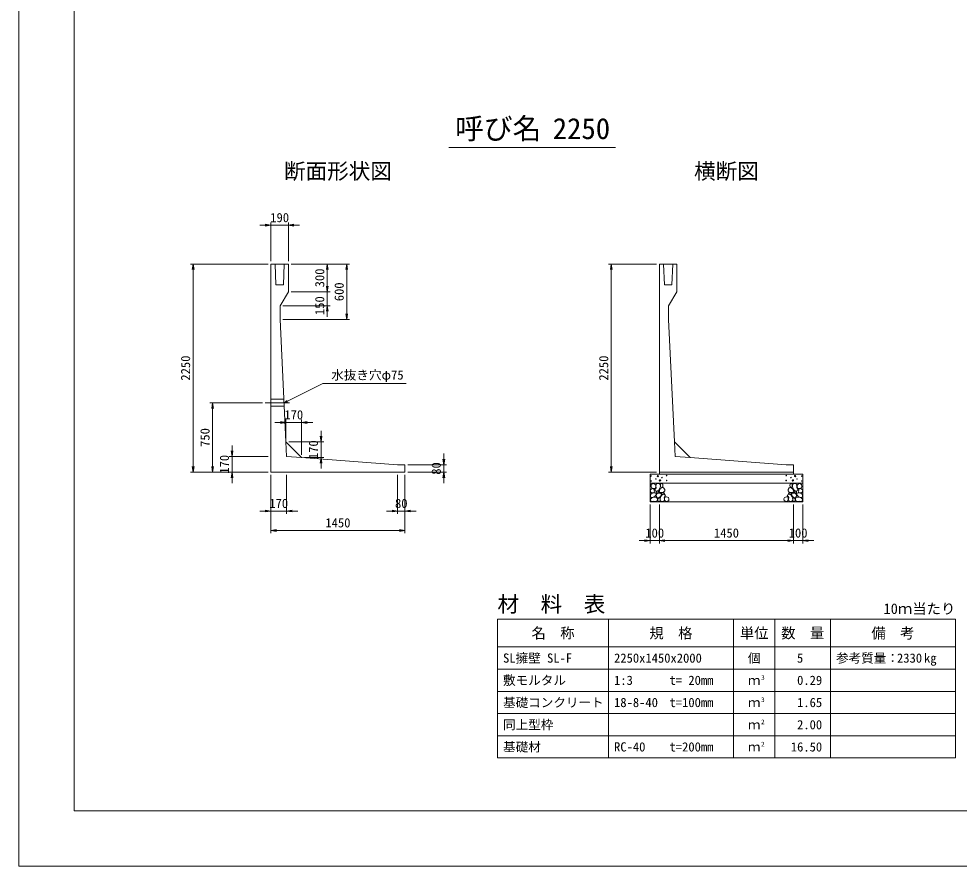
# Model space of a CAD drawing. Units: millimetres at full size, sheet at 1:40. Extents: x 0 to 25230, y 0 to 19861.
# Drawn here: x 0 to 10166, y 0 to 9161 of the extents above; entities that cross this region are included whole.
import ezdxf
from ezdxf.enums import TextEntityAlignment as Align

# ---------------------------------------------------------------- set-up
doc = ezdxf.new("R2010")
doc.units = ezdxf.units.MM
doc.header["$LTSCALE"] = 40
doc.linetypes.add('CHAIN', pattern=[18.5, 12, -1.5, 3.5, -1.5])
doc.linetypes.add('DASHED_SPACED', pattern=[12, 6, -6])
for name, color, linetype, lineweight in [('D-BMK', 2, 'CHAIN', 13), ('D-DCR-HCHn', 4, 'Continuous', 9), ('D-MTR-FRAM', 7, 'Continuous', 13), ('D-MTR-LINE', 7, 'Continuous', 13), ('D-STR-DIM', 7, 'Continuous', 13), ('D-STR-STRn', 1, 'Continuous', 13), ('D-STR-TXT', 7, 'Continuous', 13), ('D-TTL', 2, 'Continuous', 13), ('D-TTL-TXT', 7, 'Continuous', 13)]:
    doc.layers.add(name, color=color, linetype=linetype, lineweight=lineweight)
doc.layers.add('D-MTR', color=7, linetype='Continuous')
doc.layers.add('D-MTR-TXT', color=7, linetype='Continuous')
doc.styles.add('ＭＳ ゴシック', font='')
doc.styles.get('ＭＳ ゴシック').set_extended_font_data('MS Gothic')

# ---------------------------------------------------------------- blocks, each defined once
blk = doc.blocks.new('open_arrow')
at = {"color": 0, "linetype": 'Continuous', "lineweight": -2}
blk.add_lwpolyline([(7.5, 1.25), (0, 0), (7.5, -1.25)], dxfattribs=at)

msp = doc.modelspace()

# ---------------------------------------------------------------- linework, layer by layer
at = {"layer": 'D-BMK'}
msp.add_line((2927.57, 5010), (2665, 5010), dxfattribs=at)
at = {"layer": 'D-DCR-HCHn'}
for points in [[(6832.28, 4073.81), (6825.35, 4053), (6834.59, 4039.14), (6857.71, 4036.82), (6873.49, 4043.6), (6866.95, 4059.94), (6871.58, 4069.18), (6862.33, 4078.43), (6848.46, 4083.05)], [(6876.2, 4131.59), (6855.4, 4136.22), (6836.9, 4126.97), (6834.59, 4106.17), (6839.21, 4089.99), (6862.33, 4083.05), (6878.51, 4083.05), (6885.44, 4094.61), (6885.44, 4120.04)], [(6894.69, 4133.91), (6887.76, 4113.1), (6890.07, 4089.99), (6873.89, 4064.56), (6894.69, 4053), (6917.8, 4064.56), (6931.67, 4083.05), (6936.3, 4113.1), (6931.67, 4129.28), (6917.8, 4136.22)], [(6933.98, 4078.43), (6922.43, 4050.69), (6931.67, 4039.14), (6959.41, 4039.14), (6970.97, 4043.76), (6982.53, 4059.94), (6982.53, 4073.81), (6970.97, 4092.3), (6957.1, 4094.61)], [(6938.61, 4129.28), (6938.61, 4101.55), (6950.16, 4094.61), (6961.72, 4101.55), (6964.03, 4117.73), (6961.72, 4131.59), (6945.54, 4136.22)], [(8366.02, 4078.43), (8377.57, 4050.69), (8368.33, 4039.14), (8340.59, 4039.14), (8329.03, 4043.76), (8317.47, 4059.94), (8317.47, 4073.81), (8329.03, 4092.3), (8342.9, 4094.61)], [(8361.39, 4129.28), (8361.39, 4101.55), (8349.84, 4094.61), (8338.28, 4101.55), (8335.97, 4117.73), (8338.28, 4131.59), (8354.46, 4136.22)], [(8405.31, 4133.91), (8412.24, 4113.1), (8409.93, 4089.99), (8426.11, 4064.56), (8405.31, 4053), (8382.2, 4064.56), (8368.33, 4083.05), (8363.7, 4113.1), (8368.33, 4129.28), (8382.2, 4136.22)], [(8423.8, 4131.59), (8444.6, 4136.22), (8463.1, 4126.97), (8465.41, 4106.17), (8460.79, 4089.99), (8437.67, 4083.05), (8421.49, 4083.05), (8414.56, 4094.61), (8414.56, 4120.04)], [(8467.72, 4073.81), (8474.65, 4053), (8465.41, 4039.14), (8442.29, 4036.82), (8426.51, 4043.6), (8433.05, 4059.94), (8428.42, 4069.18), (8437.67, 4078.43), (8451.54, 4083.05)], [(6876.16, 3997.01), (6893.28, 4022.69), (6891.14, 4029.11), (6867.59, 4035.53), (6846.19, 4033.39), (6831.21, 4020.55), (6829.07, 4005.57), (6831.21, 3990.59), (6848.33, 3986.31)], [(6884.72, 3943.5), (6899.7, 3949.92), (6903.98, 3971.33), (6895.42, 3986.31), (6880.44, 3990.59), (6861.17, 3988.45), (6839.77, 3979.89), (6829.07, 3967.05), (6829.07, 3952.06), (6835.49, 3943.5), (6861.17, 3945.64)], [(6899.31, 4053), (6887.76, 4043.76), (6892.38, 4036.82), (6908.56, 4036.82), (6915.49, 4039.14), (6920.12, 4048.38), (6913.18, 4055.32)], [(6936.08, 3997.01), (6946.78, 4022.69), (6938.22, 4033.39), (6912.54, 4033.39), (6901.84, 4029.11), (6891.14, 4014.13), (6891.14, 4001.29), (6901.84, 3984.17), (6914.68, 3982.03)], [(6931.8, 3949.92), (6931.8, 3975.61), (6921.1, 3982.03), (6910.4, 3975.61), (6908.26, 3960.62), (6910.4, 3947.78), (6925.38, 3943.5)], [(6972.47, 3945.64), (6978.89, 3964.91), (6976.75, 3986.31), (6991.73, 4009.85), (6972.47, 4020.55), (6951.06, 4009.85), (6938.22, 3992.73), (6933.94, 3964.91), (6938.22, 3949.92), (6951.06, 3943.5)], [(6968.19, 4020.55), (6978.89, 4029.11), (6974.61, 4035.53), (6959.62, 4035.53), (6953.2, 4033.39), (6948.92, 4024.83), (6955.34, 4018.41)], [(6989.59, 3947.78), (7008.85, 3943.5), (7025.97, 3952.06), (7028.11, 3971.33), (7023.83, 3986.31), (7002.43, 3992.73), (6987.45, 3992.73), (6981.03, 3982.03), (6981.03, 3958.48)], [(8310.41, 3947.78), (8291.15, 3943.5), (8274.03, 3952.06), (8271.89, 3971.33), (8276.17, 3986.31), (8297.57, 3992.73), (8312.55, 3992.73), (8318.97, 3982.03), (8318.97, 3958.48)], [(8327.53, 3945.64), (8321.11, 3964.91), (8323.25, 3986.31), (8308.27, 4009.85), (8327.53, 4020.55), (8348.94, 4009.85), (8361.78, 3992.73), (8366.06, 3964.91), (8361.78, 3949.92), (8348.94, 3943.5)], [(8331.81, 4020.55), (8321.11, 4029.11), (8325.39, 4035.53), (8340.38, 4035.53), (8346.8, 4033.39), (8351.08, 4024.83), (8344.66, 4018.41)], [(8363.92, 3997.01), (8353.22, 4022.69), (8361.78, 4033.39), (8387.46, 4033.39), (8398.16, 4029.11), (8408.86, 4014.13), (8408.86, 4001.29), (8398.16, 3984.17), (8385.32, 3982.03)], [(8368.2, 3949.92), (8368.2, 3975.61), (8378.9, 3982.03), (8389.6, 3975.61), (8391.74, 3960.62), (8389.6, 3947.78), (8374.62, 3943.5)], [(8400.69, 4053), (8412.24, 4043.76), (8407.62, 4036.82), (8391.44, 4036.82), (8384.51, 4039.14), (8379.88, 4048.38), (8386.82, 4055.32)], [(8415.28, 3943.5), (8400.3, 3949.92), (8396.02, 3971.33), (8404.58, 3986.31), (8419.56, 3990.59), (8438.83, 3988.45), (8460.23, 3979.89), (8470.93, 3967.05), (8470.93, 3952.06), (8464.51, 3943.5), (8438.83, 3945.64)], [(8423.84, 3997.01), (8406.72, 4022.69), (8408.86, 4029.11), (8432.41, 4035.53), (8453.81, 4033.39), (8468.79, 4020.55), (8470.93, 4005.57), (8468.79, 3990.59), (8451.67, 3986.31)]]:
    msp.add_lwpolyline(points, close=True, dxfattribs=at)
for centre, radius in [((6835.73, 4217.43), 3), ((6887.29, 4185.76), 3), ((6908.34, 4217.43), 7.5), ((6931.66, 4169.97), 7.5), ((6952.71, 4201.64), 3), ((7003.13, 4223.48), 3), ((7004.27, 4169.97), 3), ((8295.73, 4169.97), 3), ((8296.87, 4223.48), 3), ((8347.29, 4201.64), 3), ((8368.34, 4169.97), 7.5), ((8391.66, 4217.43), 7.5), ((8412.71, 4185.76), 3), ((8464.27, 4217.43), 3), ((6836.87, 4163.92), 3), ((8463.13, 4163.92), 3)]:
    msp.add_circle(centre, radius, dxfattribs=at)
at = {"layer": 'D-MTR-FRAM'}
for p, q in [((5175, 2670), (10125, 2670)), ((5175, 2670), (5175, 1170)), ((10125, 2670), (10125, 1170)), ((5175, 1170), (10125, 1170))]:
    msp.add_line(p, q, dxfattribs=at)
at = {"layer": 'D-MTR-LINE'}
for p, q in [((6375, 2670), (6375, 1170)), ((7725, 2670), (7725, 1170)), ((8175, 2670), (8175, 1170)), ((8775, 2670), (8775, 1170)), ((5175, 2370), (10125, 2370)), ((5175, 2130), (10125, 2130)), ((5175, 1890), (10125, 1890)), ((5175, 1650), (10125, 1650)), ((5175, 1410), (10125, 1410))]:
    msp.add_line(p, q, dxfattribs=at)
at = {"layer": 'D-STR-DIM'}
for p, q in [((2605, 6930), (3035, 6930)), ((2725, 6540), (2725, 6960)), ((2915, 6540), (2915, 6960)), ((2695, 6510), (1855, 6510)), ((1885, 4260), (1885, 6510)), ((2945, 6510), (3365, 6510)), ((2945, 6510), (3575, 6510)), ((3335, 6510), (3335, 6210)), ((3545, 6510), (3545, 5910)), ((6895, 6510), (6375, 6510)), ((6405, 4260), (6405, 6510)), ((3335, 6330), (3335, 5940)), ((2945, 6210), (3365, 6210)), ((2945, 6210), (3365, 6210)), ((2855, 6060), (3365, 6060)), ((2855, 5910), (3575, 5910)), ((2635, 5010), (2065, 5010)), ((2095, 4260), (2095, 5010)), ((3177.54, 4797.81), (2767.54, 4797.81)), ((2887.54, 4617.81), (2887.54, 4827.81)), ((3057.54, 4447.81), (3057.54, 4827.81)), ((3267.54, 4707.81), (3267.54, 4297.81)), ((2917.54, 4587.81), (3297.54, 4587.81)), ((2305, 4140), (2305, 4550)), ((2695, 4430), (2275, 4430)), ((3087.54, 4417.81), (3297.54, 4417.81)), ((4595, 4140), (4595, 4460)), ((4205, 4340), (4625, 4340)), ((2695, 4260), (1855, 4260)), ((2695, 4260), (2065, 4260)), ((2695, 4260), (2275, 4260)), ((2725, 4230), (2725, 3810)), ((2725, 4230), (2725, 3600)), ((2895, 4230), (2895, 3810)), ((4095, 4230), (4095, 3810)), ((4175, 4230), (4175, 3600)), ((4175, 4230), (4175, 3810)), ((4205, 4260), (4625, 4260)), ((6895, 4260), (6375, 4260)), ((6825, 3910), (6825, 3490)), ((6925, 3910), (6925, 3490)), ((6925, 3910), (6925, 3490)), ((8375, 3910), (8375, 3490)), ((8375, 3910), (8375, 3490)), ((8475, 3910), (8475, 3490)), ((2605, 3840), (3015, 3840)), ((4295, 3840), (3975, 3840)), ((2725, 3630), (4175, 3630)), ((7045, 3520), (6705, 3520)), ((6925, 3520), (8375, 3520)), ((8255, 3520), (8595, 3520))]:
    msp.add_line(p, q, dxfattribs=at)
at = {"layer": 'D-STR-STRn'}
for p, q in [((2725, 4260), (2725, 6510)), ((2725, 6510), (2915, 6510)), ((2915, 6510), (2915, 6210)), ((6925, 4260), (6925, 6510)), ((6925, 6510), (7115, 6510)), ((7115, 6510), (7115, 6210)), ((2915, 6210), (2825, 6060)), ((7115, 6210), (7025, 6060)), ((2825, 6060), (2825, 5910)), ((7025, 6060), (7025, 5910)), ((2825, 5910), (2887.54, 4587.81)), ((7025, 5910), (7087.54, 4587.81)), ((2887.54, 4587.81), (3057.54, 4417.81)), ((7087.54, 4587.81), (7257.54, 4417.81)), ((3057.54, 4417.81), (4095, 4340)), ((7257.54, 4417.81), (8295, 4340)), ((4095, 4340), (4175, 4340)), ((4175, 4340), (4175, 4260)), ((8295, 4340), (8375, 4340)), ((8375, 4340), (8375, 4260)), ((4175, 4260), (2725, 4260)), ((6825, 3940), (6825, 4240)), ((6825, 4240), (8475, 4240)), ((6925, 4260), (6925, 4240)), ((8375, 4260), (6925, 4260)), ((8375, 4260), (8375, 4240)), ((8475, 4240), (8475, 3940)), ((6825, 4140), (8475, 4140)), ((6825, 3940), (8475, 3940))]:
    msp.add_line(p, q, dxfattribs=at)
at = {"layer": 'D-STR-STRn', "linetype": 'DASHED_SPACED'}
for p, q in [((2770, 6510), (2780, 6285)), ((2870, 6510), (2860, 6285)), ((6970, 6510), (6980, 6285)), ((7070, 6510), (7060, 6285)), ((2780, 6285), (2860, 6285)), ((6980, 6285), (7060, 6285)), ((2725, 5047.5), (2865.79, 5047.5)), ((2725, 4972.5), (2869.34, 4972.5))]:
    msp.add_line(p, q, dxfattribs=at)
at = {"layer": 'D-STR-STRn', "color": 2, "linetype": 'DASHED_SPACED'}
for p, q in [((2887.54, 4587.81), (2895, 4430)), ((7087.54, 4587.81), (7095, 4430)), ((2895, 4430), (3057.54, 4417.81)), ((7095, 4430), (7257.54, 4417.81))]:
    msp.add_line(p, q, dxfattribs=at)
at = {"layer": 'D-STR-TXT'}
msp.add_line((4187.57, 5220), (3287.57, 5220), dxfattribs=at)
msp.add_lwpolyline([(2867.57, 5010), (2903.34, 5027.89), (3287.57, 5220)], dxfattribs=at)
at = {"layer": 'D-TTL'}
for points in [[(0, 0), (25230, 0), (25230, 17820), (0, 17820)], [(600, 600), (24630, 600), (24630, 17220), (600, 17220)]]:
    msp.add_lwpolyline(points, close=True, dxfattribs=at)
at = {"layer": 'D-TTL-TXT'}
msp.add_line((4650, 7770), (6450, 7770), dxfattribs=at)

# ---------------------------------------------------------------- block references
at = {"layer": 'D-STR-DIM', "xscale": 8, "yscale": 8}
for p, rotation in [((2725, 6930), 180), ((1885, 6510), 270), ((3335, 6510), 270), ((3545, 6510), 270), ((6405, 6510), 270), ((3335, 6210), 90), ((3335, 6210), 90), ((3335, 6060), 270), ((3545, 5910), 90), ((2095, 5010), 270), ((2887.54, 4797.81), 180), ((3267.54, 4587.81), 90), ((2305, 4430), 90), ((3267.54, 4417.81), 270), ((4595, 4340), 90), ((1885, 4260), 90), ((2095, 4260), 90), ((6405, 4260), 90), ((2305, 4260), 270), ((4595, 4260), 270), ((2725, 3840), 180), ((4095, 3840), 180), ((4175, 3630), 180), ((6825, 3520), 180), ((8375, 3520), 180), ((8375, 3520), 180)]:
    msp.add_blockref('open_arrow', p, dxfattribs=dict(at, rotation=rotation))
for p in [(2915, 6930), (3057.54, 4797.81), (2895, 3840), (4175, 3840), (2725, 3630), (6925, 3520), (6925, 3520), (8475, 3520)]:
    msp.add_blockref('open_arrow', p, dxfattribs=at)
at = {"layer": 'D-STR-TXT', "xscale": 5.33, "yscale": 5.33, "rotation": 26.6}
msp.add_blockref('open_arrow', (2867.57, 5010), dxfattribs=at)

# ---------------------------------------------------------------- texts
at = {"layer": 'D-MTR', "style": 'ＭＳ ゴシック'}
msp.add_text('材\u3000料\u3000表', height=170.9, dxfattribs=at).set_placement((5175, 2697.23), align=Align.BOTTOM_LEFT)
msp.add_text('10ｍ当たり', height=113.9, dxfattribs=at).set_placement((10125, 2693.15), align=Align.BOTTOM_RIGHT)
at = {"layer": 'D-MTR-TXT', "style": 'ＭＳ ゴシック'}
for s, height, p in [('名\u3000称', 113.9, (5775, 2520)), ('規\u3000格', 113.9, (7050, 2520)), ('単位', 113.9, (7950, 2520)), ('数\u3000量', 113.9, (8475, 2520)), ('備\u3000考', 113.9, (9450, 2520)), ('個', 99.69, (7950, 2250)), ('ｍ', 99.69, (7950, 2010)), ('ｍ', 99.69, (7950, 1770)), ('ｍ', 99.69, (7950, 1530)), ('ｍ', 99.69, (7950, 1290))]:
    msp.add_text(s, height=height, dxfattribs=at).set_placement(p, align=Align.MIDDLE_CENTER)
for s, p in [('SL擁壁 SL-F', (5235, 2250)), ('2250x1450x2000', (6435, 2250)), ('参考質量：    kg', (8835, 2250)), ('敷モルタル', (5235, 2010)), ('1:3', (6435, 2010)), ('t= 20mm', (7035, 2010)), ('基礎コンクリート', (5235, 1770)), ('18-8-40', (6435, 1770)), ('t=100mm', (7035, 1770)), ('同上型枠', (5235, 1530)), ('基礎材', (5235, 1290)), ('RC-40', (6435, 1290)), ('t=200mm', (7035, 1290))]:
    msp.add_text(s, height=99.69, dxfattribs=at).set_placement(p, align=Align.MIDDLE_LEFT)
for s, p in [('5', (8480.33, 2250)), ('2330', (9765, 2250)), ('0.29', (8685, 2010)), ('1.65', (8685, 1770)), ('2.00', (8685, 1530)), ('16.50', (8685, 1290))]:
    msp.add_text(s, height=99.69, dxfattribs=at).set_placement(p, align=Align.MIDDLE_RIGHT)
for s, p in [('3', (8025, 2000.44)), ('3', (8025, 1760.44)), ('2', (8025, 1520.44)), ('2', (8025, 1280.44))]:
    msp.add_text(s, height=49.84, dxfattribs=at).set_placement(p, align=Align.BOTTOM_LEFT)
at = {"layer": 'D-STR-DIM', "style": 'ＭＳ ゴシック'}
for s, p in [('190', (2820, 7012.5)), ('170', (2972.54, 4880.31)), ('170', (2810, 3922.5)), ('80', (4135, 3922.5)), ('1450', (3450, 3712.5)), ('100', (6875, 3602.5)), ('1450', (7650, 3602.5)), ('100', (8425, 3602.5))]:
    msp.add_text(s, height=99.69, dxfattribs=at).set_placement(p, align=Align.MIDDLE_CENTER)
for s, p in [('300', (3252.5, 6360)), ('600', (3462.5, 6210)), ('150', (3252.5, 6060)), ('2250', (1802.5, 5385)), ('2250', (6322.5, 5385)), ('750', (2012.5, 4635)), ('170', (3185.04, 4502.81)), ('170', (2222.5, 4345)), ('80', (4512.5, 4300))]:
    msp.add_text(s, height=99.69, rotation=90, dxfattribs=at).set_placement(p, align=Align.MIDDLE_CENTER)
at = {"layer": 'D-STR-TXT', "style": 'ＭＳ ゴシック'}
msp.add_text('水抜き穴φ75', height=99.69, dxfattribs=at).set_placement((3377.57, 5230.88), align=Align.BOTTOM_LEFT)
at = {"layer": 'D-TTL-TXT', "style": 'ＭＳ ゴシック'}
for s, height, p in [('呼び名', 227.9, (5182.5, 7792.5)), ('2250', 227.9, (6082.5, 7792.5)), ('断面形状図', 170.9, (3450, 7377.23)), ('横断図', 170.9, (7650, 7377.23))]:
    msp.add_text(s, height=height, dxfattribs=at).set_placement(p, align=Align.BOTTOM_CENTER)

doc.saveas('drawing.dxf')
